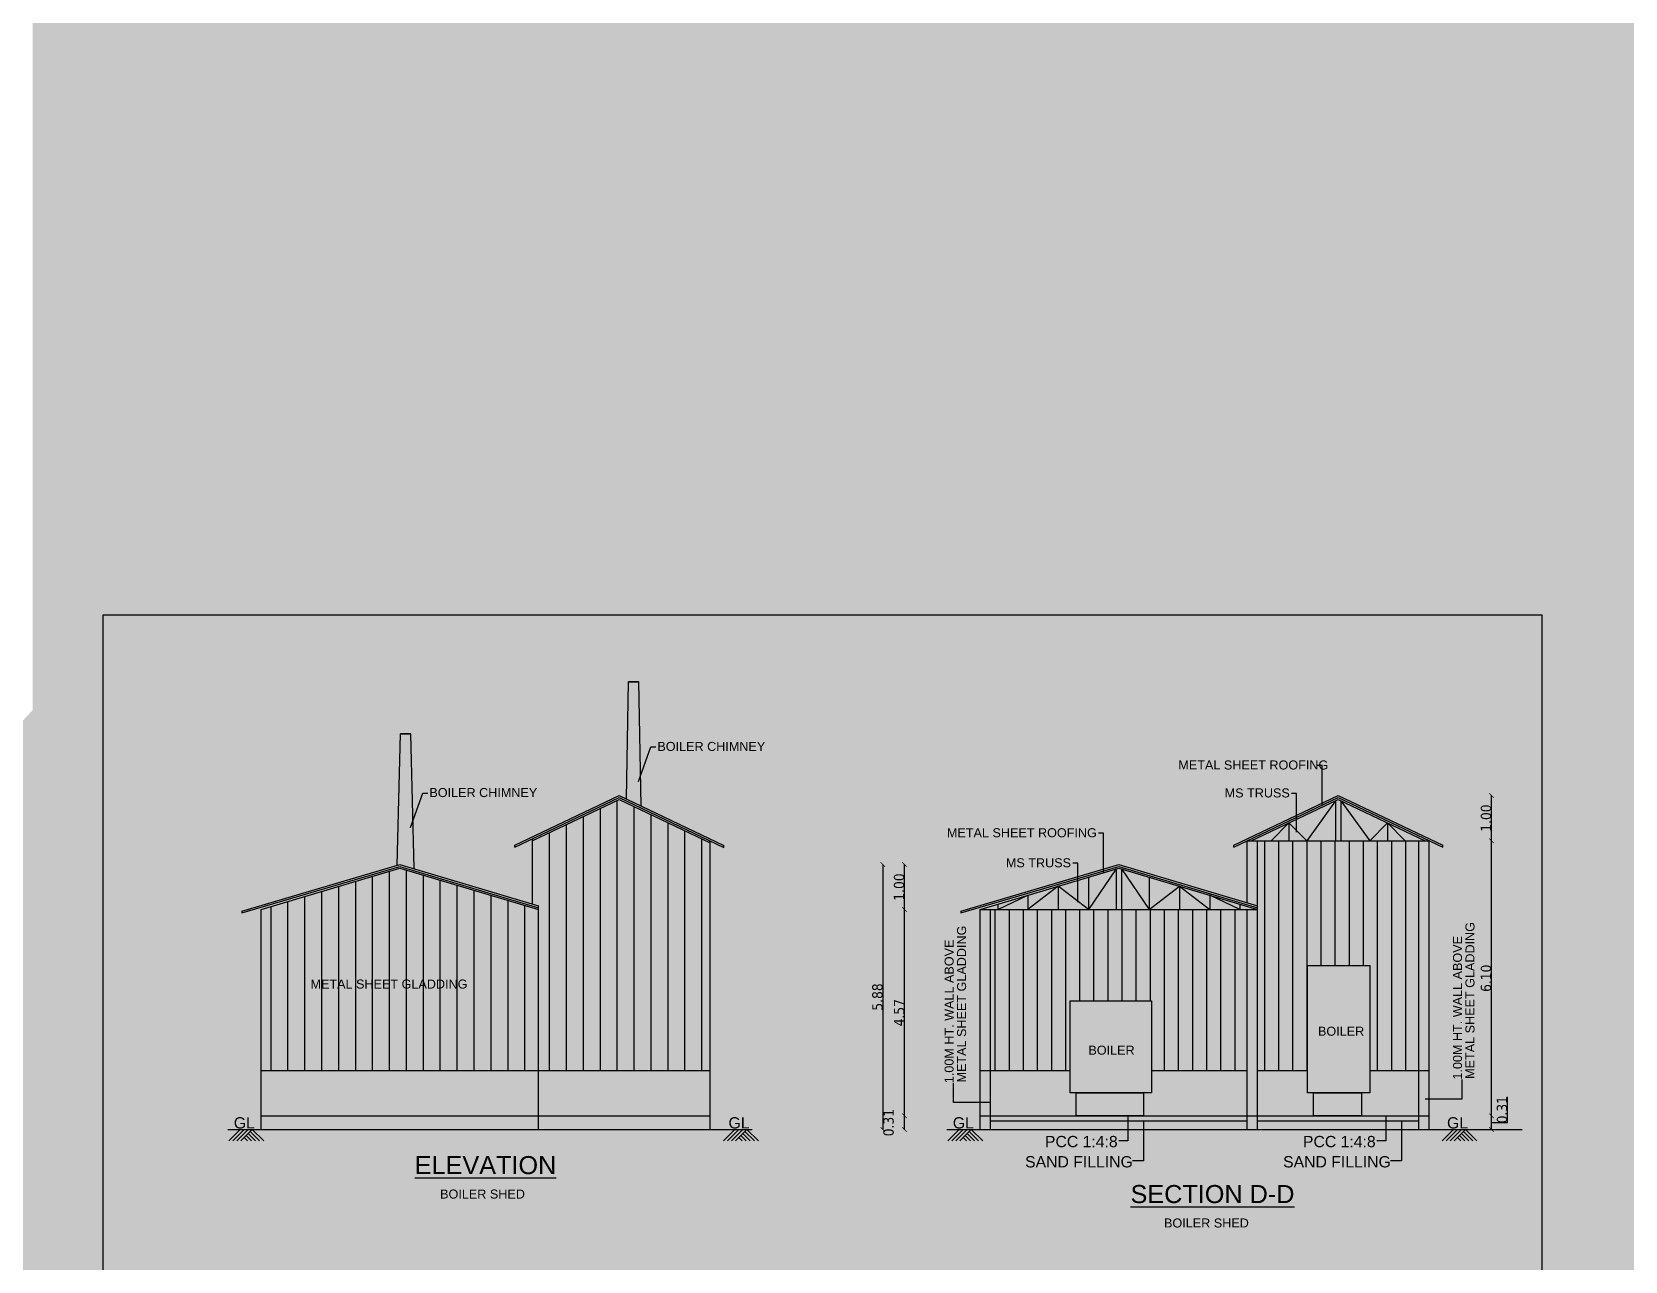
# Model space of a CAD drawing. Header units: metres. Extents: x 0 to 11269, y -5244 to -4054.
# Drawn here: x 10198.29 to 10233.59, y -4837.67 to -4810.43 of the extents above; entities that cross this region are included whole.
import ezdxf

# ---------------------------------------------------------------- set-up
doc = ezdxf.new("R2010")
doc.units = ezdxf.units.M
doc.header["$MEASUREMENT"] = 0
doc.header["$PDMODE"] = 2
doc.linetypes.add('HIDDEN', pattern=[0.375, 0.25, -0.125])
for name, color, linetype in [('2CON', 5, 'Continuous'), ('3CON', 3, 'Continuous'), ('BOUNDARY', 6, 'Continuous'), ('DIM', 3, 'Continuous'), ('TEX', 2, 'Continuous')]:
    doc.layers.add(name, color=color, linetype=linetype)
doc.styles.get("Standard").update_dxf_attribs({"font": 'arial.ttf'})
doc.styles.add('STYLE1', font='tahoma.ttf', dxfattribs={"height": 0.23})
doc.styles.add('SUBBU3', font='swissl.ttf', dxfattribs={"width": 0.8})
doc.dimstyles.new('300', dxfattribs={"dimscale": 0.1, "dimtxt": 500, "dimasz": 2000, "dimexe": 400, "dimexo": 1500, "dimgap": 0, "dimtad": 1, "dimlfac": 0.001, "dimzin": 0, "dimdsep": 46, "dimtxsty": 'Standard', "dimcen": 800, "dimse1": 1, "dimse2": 1, "dimclrd": 1, "dimclre": 5, "dimclrt": 3, "dimadec": 0, "dimazin": 0, "dimtfac": 1, "dimtix": 1, "dimtofl": 0, "dimtmove": 1, "dimatfit": 3, "dimfxl": 0, "dimtolj": 1, "dimtzin": 0, "dimarcsym": 0})
doc.dimstyles.new('FLOOR PLAN', dxfattribs={"dimtxt": 0.4, "dimasz": 0.1, "dimexe": 0.18, "dimexo": 0.0625, "dimgap": 0, "dimtad": 1, "dimzin": 0, "dimdsep": 46, "dimtxsty": 'Standard', "dimblk": 'ARCHTICK', "dimcen": 0.09, "dimse1": 1, "dimse2": 1, "dimclrd": 254, "dimclrt": 3, "dimadec": 0, "dimazin": 0, "dimtfac": 1, "dimtix": 1, "dimtofl": 0, "dimtmove": 1, "dimatfit": 0, "dimfxl": 0, "dimtolj": 1, "dimtzin": 0, "dimlwd": -1, "dimarcsym": 0})
doc.dimstyles.new('GG', dxfattribs={"dimscale": 0.1, "dimtxt": 2000, "dimasz": 2000, "dimexe": 400, "dimexo": 1500, "dimgap": 0.08, "dimtad": 1, "dimlfac": 0.001, "dimzin": 0, "dimdsep": 46, "dimtxsty": 'Standard', "dimcen": 800, "dimse1": 1, "dimse2": 1, "dimclrd": 1, "dimclre": 5, "dimclrt": 3, "dimadec": 0, "dimazin": 0, "dimtfac": 1, "dimtix": 1, "dimtofl": 0, "dimtmove": 0, "dimatfit": 3, "dimfxl": 0, "dimtolj": 1, "dimtzin": 0, "dimarcsym": 0})

# ---------------------------------------------------------------- blocks, each defined once
blk = doc.blocks.new('_ArchTick')
at = {"color": 0, "lineweight": 0, "const_width": 0.15}
blk.add_lwpolyline([(-0.5, -0.5), (0.5, 0.5)], dxfattribs=at)
blk = doc.blocks.new('*D98')
at = {"layer": 'DEFPOINTS', "color": 0, "linetype": 'ByBlock', "ltscale": 100}
for p in [(10217.625, -4834.449), (10219.854, -4834.449), (10219.854, -4834.754)]:
    blk.add_point(p, dxfattribs=at)
at = {"layer": 'DIM', "color": 254, "linetype": 'HIDDEN', "ltscale": 100}
blk.add_line((10217.625, -4834.754), (10217.625, -4834.449), dxfattribs=at)
at = {"layer": 'DIM', "color": 254, "linetype": 'ByBlock', "ltscale": 100, "xscale": 0.1, "yscale": 0.1, "zscale": 0.1}
for p, rotation in [((10217.625, -4834.449), 90), ((10217.625, -4834.754), 270)]:
    blk.add_blockref('_ArchTick', p, dxfattribs=dict(at, rotation=rotation))
at = {"layer": 'DIM', "color": 3, "linetype": 'ByBlock', "ltscale": 100, "insert": (10217.272, -4834.601), "char_height": 0.23, "attachment_point": 5, "rotation": 90, "style": 'STYLE1'}
blk.add_mtext('\\A1;0.31', dxfattribs=at)
blk = doc.blocks.new('*D99')
at = {"layer": 'DEFPOINTS', "color": 0, "linetype": 'ByBlock', "ltscale": 100}
for p in [(10217.625, -4829.879), (10219.298, -4829.879), (10219.854, -4834.449)]:
    blk.add_point(p, dxfattribs=at)
at = {"layer": 'DIM', "color": 254, "linetype": 'HIDDEN', "ltscale": 100}
blk.add_line((10217.625, -4834.449), (10217.625, -4829.879), dxfattribs=at)
at = {"layer": 'DIM', "color": 254, "linetype": 'ByBlock', "ltscale": 100, "xscale": 0.1, "yscale": 0.1, "zscale": 0.1}
for p, rotation in [((10217.625, -4829.879), 90), ((10217.625, -4834.449), 270)]:
    blk.add_blockref('_ArchTick', p, dxfattribs=dict(at, rotation=rotation))
at = {"layer": 'DIM', "color": 3, "linetype": 'ByBlock', "ltscale": 100, "insert": (10217.507, -4832.164), "char_height": 0.23, "attachment_point": 5, "rotation": 90, "style": 'STYLE1'}
blk.add_mtext('\\A1;4.57', dxfattribs=at)
blk = doc.blocks.new('*D100')
at = {"layer": 'DEFPOINTS', "color": 0, "linetype": 'ByBlock', "ltscale": 100}
for p in [(10217.625, -4828.879), (10222.373, -4828.879), (10219.298, -4829.879)]:
    blk.add_point(p, dxfattribs=at)
at = {"layer": 'DIM', "color": 254, "linetype": 'HIDDEN', "ltscale": 100}
blk.add_line((10217.625, -4829.879), (10217.625, -4828.879), dxfattribs=at)
at = {"layer": 'DIM', "color": 254, "linetype": 'ByBlock', "ltscale": 100, "xscale": 0.1, "yscale": 0.1, "zscale": 0.1}
for p, rotation in [((10217.625, -4828.879), 90), ((10217.625, -4829.879), 270)]:
    blk.add_blockref('_ArchTick', p, dxfattribs=dict(at, rotation=rotation))
at = {"layer": 'DIM', "color": 3, "linetype": 'ByBlock', "ltscale": 100, "insert": (10217.505, -4829.379), "char_height": 0.23, "attachment_point": 5, "rotation": 90, "style": 'STYLE1'}
blk.add_mtext('\\A1;1.00', dxfattribs=at)
blk = doc.blocks.new('*D101')
at = {"layer": 'DEFPOINTS', "color": 0, "linetype": 'ByBlock', "ltscale": 100}
for p in [(10222.373, -4828.879), (10217.146, -4834.754), (10222.373, -4834.754)]:
    blk.add_point(p, dxfattribs=at)
at = {"layer": 'DIM', "color": 254, "linetype": 'HIDDEN', "ltscale": 100}
blk.add_line((10217.146, -4828.879), (10217.146, -4834.754), dxfattribs=at)
at = {"layer": 'DIM', "color": 254, "linetype": 'ByBlock', "ltscale": 100, "xscale": 0.1, "yscale": 0.1, "zscale": 0.1}
for p, rotation in [((10217.146, -4828.879), 90), ((10217.146, -4834.754), 270)]:
    blk.add_blockref('_ArchTick', p, dxfattribs=dict(at, rotation=rotation))
at = {"layer": 'DIM', "color": 3, "linetype": 'ByBlock', "ltscale": 100, "insert": (10217.026, -4831.816), "char_height": 0.23, "attachment_point": 5, "rotation": 90, "style": 'STYLE1'}
blk.add_mtext('\\A1;5.88', dxfattribs=at)
blk = doc.blocks.new('*D102')
at = {"layer": 'DEFPOINTS', "color": 0, "linetype": 'ByBlock', "ltscale": 100}
for p in [(10229.248, -4834.449), (10230.628, -4834.449), (10229.248, -4834.754)]:
    blk.add_point(p, dxfattribs=at)
at = {"layer": 'DIM', "color": 254, "linetype": 'HIDDEN', "ltscale": 100}
for p, q in [((10230.983, -4834.601), (10230.983, -4834.026)), ((10230.628, -4834.754), (10230.628, -4834.449)), ((10230.628, -4834.601), (10230.983, -4834.601))]:
    blk.add_line(p, q, dxfattribs=at)
at = {"layer": 'DIM', "color": 254, "linetype": 'ByBlock', "ltscale": 100, "xscale": 0.1, "yscale": 0.1, "zscale": 0.1}
for p, rotation in [((10230.628, -4834.449), 90), ((10230.628, -4834.754), 270)]:
    blk.add_blockref('_ArchTick', p, dxfattribs=dict(at, rotation=rotation))
at = {"layer": 'DIM', "color": 3, "linetype": 'ByBlock', "ltscale": 100, "insert": (10230.863, -4834.314), "char_height": 0.23, "attachment_point": 5, "rotation": 90, "style": 'STYLE1'}
blk.add_mtext('\\A1;0.31', dxfattribs=at)
blk = doc.blocks.new('*D103')
at = {"layer": 'DEFPOINTS', "color": 0, "linetype": 'ByBlock', "ltscale": 100}
for p in [(10229.248, -4828.353), (10230.628, -4828.353), (10229.248, -4834.449)]:
    blk.add_point(p, dxfattribs=at)
at = {"layer": 'DIM', "color": 254, "linetype": 'HIDDEN', "ltscale": 100}
blk.add_line((10230.628, -4834.449), (10230.628, -4828.353), dxfattribs=at)
at = {"layer": 'DIM', "color": 254, "linetype": 'ByBlock', "ltscale": 100, "xscale": 0.1, "yscale": 0.1, "zscale": 0.1}
for p, rotation in [((10230.628, -4828.353), 90), ((10230.628, -4834.449), 270)]:
    blk.add_blockref('_ArchTick', p, dxfattribs=dict(at, rotation=rotation))
at = {"layer": 'DIM', "color": 3, "linetype": 'ByBlock', "ltscale": 100, "insert": (10230.508, -4831.401), "char_height": 0.23, "attachment_point": 5, "rotation": 90, "style": 'STYLE1'}
blk.add_mtext('\\A1;6.10', dxfattribs=at)
blk = doc.blocks.new('*D104')
at = {"layer": 'DEFPOINTS', "color": 0, "linetype": 'ByBlock', "ltscale": 100}
for p in [(10227.233, -4827.349), (10230.628, -4827.349), (10229.248, -4828.353)]:
    blk.add_point(p, dxfattribs=at)
at = {"layer": 'DIM', "color": 254, "linetype": 'HIDDEN', "ltscale": 100}
blk.add_line((10230.628, -4828.353), (10230.628, -4827.349), dxfattribs=at)
at = {"layer": 'DIM', "color": 254, "linetype": 'ByBlock', "ltscale": 100, "xscale": 0.1, "yscale": 0.1, "zscale": 0.1}
for p, rotation in [((10230.628, -4827.349), 90), ((10230.628, -4828.353), 270)]:
    blk.add_blockref('_ArchTick', p, dxfattribs=dict(at, rotation=rotation))
at = {"layer": 'DIM', "color": 3, "linetype": 'ByBlock', "ltscale": 100, "insert": (10230.508, -4827.851), "char_height": 0.23, "attachment_point": 5, "rotation": 90, "style": 'STYLE1'}
blk.add_mtext('\\A1;1.00', dxfattribs=at)

msp = doc.modelspace()

# ---------------------------------------------------------------- hatches: boundary and pattern name
at = {"layer": 'DIM', "linetype": 'ByBlock', "ltscale": 100}
h = msp.add_hatch(dxfattribs=at)
h.set_pattern_fill('ANSI31', color=4, scale=3, angle=225, style=0)
h.set_pattern_definition([(270, (3765.01085, 248.69136), (0.375, -1e-16), [])])
h.paths.add_polyline_path([(10213.31837, -4833.44882), (10213.31837, -4828.39626), (10211.30337, -4827.43813), (10209.37835, -4828.35348), (10209.37835, -4829.75415), (10209.51837, -4829.79591), (10209.51837, -4833.44882)])
h = msp.add_hatch(dxfattribs=at)
h.set_pattern_fill('ANSI31', color=4, scale=2.5, angle=225, style=0)
h.set_pattern_definition([(270, (3761.8545, 248.69136), (0.3125, -1e-16), [])])
h.paths.add_polyline_path([(10227.93227, -4831.1205), (10227.93227, -4833.44882), (10229.01754, -4833.44882), (10229.01754, -4828.35348), (10225.44754, -4828.35348), (10225.44754, -4833.44882), (10226.54953, -4833.44882), (10226.54953, -4831.1205)])
h = msp.add_hatch(dxfattribs=at)
h.set_pattern_fill('ANSI31', color=4, scale=3, angle=225, style=0)
h.set_pattern_definition([(270, (4310.09037, 254.07477), (0.375, -1e-16), [])])
h.paths.add_polyline_path([(10209.51837, -4833.44882), (10209.51837, -4829.87882), (10206.44337, -4828.9623), (10203.36837, -4829.87882), (10203.36837, -4833.44882)])
h.paths.add_polyline_path([(10204.41285, -4831.68407), (10207.99389, -4831.68407), (10207.99389, -4831.37384), (10204.41285, -4831.37384)], flags=24)
h = msp.add_hatch(dxfattribs=at)
h.set_pattern_fill('ANSI31', color=4, scale=2.5, angle=225, style=0)
h.set_pattern_definition([(270, (3762.1345, 248.69136), (0.3125, -1e-16), [])])
h.paths.add_polyline_path([(10219.52754, -4829.87882), (10219.52754, -4833.44882), (10221.29754, -4833.44882), (10221.29754, -4831.90432), (10223.09754, -4831.90432), (10223.09754, -4833.44882), (10225.21754, -4833.44882), (10225.21754, -4829.87882)])

# ---------------------------------------------------------------- linework, layer by layer
at = {"linetype": 'ByBlock'}
msp.add_lwpolyline([(10199.86606, -4855.63451), (10231.74828, -4855.63451), (10231.74828, -4823.35195), (10199.86606, -4823.35195)], close=True, dxfattribs=at)
at = {"layer": '2CON'}
for p, q in [((10202.65586, -4835.00583), (10202.90787, -4834.75382)), ((10202.74496, -4835.00583), (10202.99697, -4834.75382)), ((10202.83406, -4835.00583), (10203.08607, -4834.75382)), ((10202.92316, -4835.00583), (10203.17517, -4834.75382)), ((10203.07078, -4835.00583), (10202.99697, -4834.93202)), ((10203.15988, -4835.00583), (10203.04152, -4834.88747)), ((10203.24898, -4835.00583), (10203.08607, -4834.84292)), ((10203.33808, -4835.00583), (10203.13062, -4834.79837)), ((10203.42718, -4835.00583), (10203.17517, -4834.75382)), ((10213.61539, -4835.00583), (10213.8674, -4834.75382)), ((10213.70449, -4835.00583), (10213.9565, -4834.75382)), ((10213.79359, -4835.00583), (10214.0456, -4834.75382)), ((10213.88269, -4835.00583), (10214.1347, -4834.75382)), ((10214.03031, -4835.00583), (10213.9565, -4834.93202)), ((10214.11941, -4835.00583), (10214.00105, -4834.88747)), ((10214.20851, -4835.00583), (10214.0456, -4834.84292)), ((10214.29761, -4835.00583), (10214.09015, -4834.79837)), ((10214.38671, -4835.00583), (10214.1347, -4834.75382)), ((10218.58503, -4835.00583), (10218.83704, -4834.75382)), ((10218.67413, -4835.00583), (10218.92614, -4834.75382)), ((10218.76323, -4835.00583), (10219.01524, -4834.75382)), ((10218.85233, -4835.00583), (10219.10434, -4834.75382)), ((10218.99995, -4835.00583), (10218.92614, -4834.93202)), ((10219.08905, -4835.00583), (10218.97069, -4834.88747)), ((10219.17815, -4835.00583), (10219.01524, -4834.84292)), ((10219.26725, -4835.00583), (10219.05979, -4834.79837)), ((10219.35635, -4835.00583), (10219.10434, -4834.75382)), ((10229.53397, -4835.00583), (10229.78599, -4834.75382)), ((10229.62307, -4835.00583), (10229.87509, -4834.75382)), ((10229.71217, -4835.00583), (10229.96419, -4834.75382)), ((10229.80127, -4835.00583), (10230.05329, -4834.75382)), ((10229.9489, -4835.00583), (10229.87509, -4834.93202)), ((10230.038, -4835.00583), (10229.91964, -4834.88747)), ((10230.1271, -4835.00583), (10229.96419, -4834.84292)), ((10230.2162, -4835.00583), (10230.00874, -4834.79837)), ((10230.3053, -4835.00583), (10230.05329, -4834.75382))]:
    msp.add_line(p, q, dxfattribs=at)
at = {"layer": 'DIM', "color": 4, "linetype": 'ByBlock', "ltscale": 100}
for p, q in [((10211.46226, -4827.42493), (10211.50964, -4824.83235)), ((10211.50964, -4824.83235), (10211.73664, -4824.83235)), ((10211.73664, -4824.83235), (10211.50964, -4824.83235)), ((10211.78764, -4827.58079), (10211.73664, -4824.83235)), ((10206.38441, -4828.89494), (10206.45866, -4825.98305)), ((10206.45866, -4825.98305), (10206.68566, -4825.98305)), ((10206.68566, -4825.98305), (10206.45866, -4825.98305)), ((10206.76235, -4828.96602), (10206.68566, -4825.98305)), ((10208.98837, -4828.45078), (10211.30337, -4827.34882)), ((10208.98837, -4828.49544), (10211.30337, -4827.39348)), ((10209.37835, -4828.35348), (10211.30337, -4827.43813)), ((10211.30337, -4827.34882), (10213.61837, -4828.45771)), ((10211.30337, -4827.39348), (10213.61837, -4828.50236)), ((10211.30337, -4827.43813), (10213.31837, -4828.39626)), ((10224.91754, -4828.45078), (10227.23254, -4827.34882)), ((10224.91754, -4828.49544), (10227.23254, -4827.39348)), ((10225.30752, -4828.35348), (10227.23254, -4827.43813)), ((10227.17204, -4827.46816), (10226.5348, -4828.35348)), ((10227.17204, -4827.46816), (10227.17204, -4828.35348)), ((10227.23254, -4827.34882), (10229.54754, -4828.45153)), ((10227.23254, -4827.39348), (10229.54754, -4828.49618)), ((10227.23254, -4827.43813), (10229.15756, -4828.35348)), ((10227.29304, -4827.46816), (10227.29304, -4828.35348)), ((10227.29304, -4827.46816), (10227.93027, -4828.35348)), ((10225.74941, -4828.35348), (10226.14211, -4827.95663)), ((10226.5348, -4828.35348), (10226.14211, -4827.95663)), ((10226.14211, -4827.95663), (10226.14211, -4828.35348)), ((10227.93027, -4828.35348), (10228.32297, -4827.95663)), ((10228.71567, -4828.35348), (10228.32297, -4827.95663)), ((10228.32297, -4827.95663), (10228.32297, -4828.35348)), ((10209.37835, -4828.3098), (10209.37835, -4829.75763)), ((10208.98837, -4828.49544), (10208.98837, -4828.45078)), ((10213.31837, -4834.75382), (10213.31837, -4828.35866)), ((10213.61837, -4828.49618), (10213.61837, -4828.45153)), ((10224.91754, -4828.49544), (10224.91754, -4828.45078)), ((10225.21754, -4829.72731), (10225.21754, -4828.35348)), ((10225.21754, -4828.35348), (10229.24754, -4828.35348)), ((10225.44754, -4834.75382), (10225.44754, -4828.35348)), ((10229.01754, -4834.75382), (10229.01754, -4828.35348)), ((10229.24754, -4834.75382), (10229.24754, -4828.35348)), ((10229.54754, -4828.49618), (10229.54754, -4828.45153)), ((10202.94087, -4829.91277), (10206.44337, -4828.87882)), ((10202.94087, -4829.95419), (10206.44337, -4828.92056)), ((10203.36837, -4829.87882), (10206.44337, -4828.9623)), ((10206.44337, -4828.87882), (10209.51837, -4829.79591)), ((10206.44337, -4828.92056), (10209.51837, -4829.83737)), ((10206.44337, -4828.9623), (10209.51837, -4829.87882)), ((10218.87004, -4829.91277), (10222.37254, -4828.87882)), ((10218.87004, -4829.95419), (10222.37254, -4828.92056)), ((10219.29754, -4829.87882), (10222.37254, -4828.9623)), ((10222.31204, -4828.97883), (10221.70154, -4829.87882)), ((10222.31204, -4828.97883), (10222.31204, -4829.87882)), ((10222.37254, -4828.87882), (10225.44754, -4829.79591)), ((10222.37254, -4828.92056), (10225.44754, -4829.83737)), ((10222.37254, -4828.9623), (10225.44754, -4829.87882)), ((10222.43304, -4828.97883), (10222.43304, -4829.87882)), ((10222.43304, -4828.97883), (10223.04354, -4829.87882)), ((10221.03054, -4829.36229), (10220.35954, -4829.87882)), ((10221.03054, -4829.36229), (10221.03054, -4829.87882)), ((10221.70154, -4829.87882), (10221.03054, -4829.36229)), ((10221.70154, -4829.1623), (10221.70154, -4829.87882)), ((10223.04354, -4829.1623), (10223.04354, -4829.87882)), ((10223.04354, -4829.87882), (10223.71454, -4829.36229)), ((10223.71454, -4829.36229), (10223.71454, -4829.87882)), ((10223.71454, -4829.36229), (10224.38554, -4829.87882)), ((10219.68854, -4829.87882), (10220.35954, -4829.56229)), ((10220.35954, -4829.56229), (10220.35954, -4829.87882)), ((10224.38554, -4829.56229), (10224.38554, -4829.87882)), ((10225.05654, -4829.87882), (10224.38554, -4829.56229)), ((10202.94087, -4829.91277), (10202.94087, -4829.95419)), ((10203.36837, -4834.75382), (10203.36837, -4829.87882)), ((10209.51837, -4834.75382), (10209.51837, -4829.79591)), ((10218.87004, -4829.91277), (10218.87004, -4829.95419)), ((10219.29754, -4834.75382), (10219.29754, -4829.87882)), ((10219.29754, -4829.87882), (10225.44754, -4829.87882)), ((10219.52754, -4834.75382), (10219.52754, -4829.87882)), ((10219.68854, -4829.76228), (10219.68854, -4829.87882)), ((10225.05654, -4829.76228), (10225.05654, -4829.87882)), ((10225.21754, -4834.75382), (10225.21754, -4829.87882)), ((10203.36837, -4833.44882), (10213.31837, -4833.44882)), ((10219.29754, -4833.44882), (10221.29754, -4833.44882)), ((10223.09754, -4833.44882), (10225.21754, -4833.44882)), ((10225.44754, -4833.44882), (10226.54953, -4833.44882)), ((10227.93227, -4833.44882), (10229.24754, -4833.44882)), ((10203.36837, -4834.44882), (10213.31837, -4834.44882)), ((10219.29754, -4834.44882), (10229.24754, -4834.44882)), ((10219.52754, -4834.56332), (10225.21754, -4834.56332)), ((10225.44754, -4834.56332), (10229.01754, -4834.56332)), ((10202.63387, -4834.75382), (10214.2469, -4834.75382)), ((10218.56304, -4834.75382), (10231.31028, -4834.75382))]:
    msp.add_line(p, q, dxfattribs=at)
for points in [[(10226.54953, -4831.1205), (10227.93227, -4831.1205), (10227.93227, -4833.93832), (10226.54953, -4833.93832)], [(10221.29754, -4831.90432), (10223.09754, -4831.90432), (10223.09754, -4833.93832), (10221.29754, -4833.93832)], [(10221.43004, -4833.93832), (10222.91754, -4833.93832), (10222.91754, -4834.44882), (10221.43004, -4834.44882)], [(10226.68203, -4833.93832), (10227.75227, -4833.93832), (10227.75227, -4834.44882), (10226.68203, -4834.44882)]]:
    msp.add_lwpolyline(points, close=True, dxfattribs=at)

# ---------------------------------------------------------------- texts
at = {"color": 2}
for p in [(10202.76515, -4834.73043), (10213.72468, -4834.73043), (10218.69433, -4834.73043), (10229.64327, -4834.73043)]:
    msp.add_text('GL', height=0.25, dxfattribs=at).set_placement(p)
at = {"layer": '2CON', "color": 3, "linetype": 'Continuous'}
for s, p in [('BOILER CHIMNEY', (10212.14919, -4826.36278)), ('METAL SHEET ROOFING', (10223.69116, -4826.77408)), ('BOILER CHIMNEY', (10207.09821, -4827.38557)), ('MS TRUSS', (10224.71724, -4827.3934)), ('METAL SHEET ROOFING', (10218.56366, -4828.27582)), ('MS TRUSS', (10219.86974, -4828.94132)), ('METAL SHEET GLADDING', (10204.46456, -4831.62895)), ('BOILER', (10226.78455, -4832.67468)), ('BOILER', (10221.69804, -4833.09432))]:
    msp.add_text(s, height=0.2, dxfattribs=at).set_placement(p)
for s, p in [('METAL SHEET GLADDING', (10218.98854, -4833.71139)), ('METAL SHEET GLADDING', (10230.25164, -4833.63141)), ('1.00M HT. WALL ABOVE ', (10218.71254, -4833.72639)), ('1.00M HT. WALL ABOVE ', (10229.97564, -4833.64641))]:
    msp.add_text(s, height=0.2, rotation=90, dxfattribs=at).set_placement(p)
at = {"layer": '3CON', "lineweight": 30}
for s, p in [('PCC 1:4:8', (10220.73585, -4835.14498)), ('PCC 1:4:8', (10226.4517, -4835.14498)), ('SAND FILLING', (10220.29551, -4835.5931)), ('SAND FILLING', (10226.01137, -4835.5931))]:
    msp.add_text(s, height=0.25, dxfattribs=at).set_placement(p)
at = {"layer": '3CON'}
for p in [(10207.33623, -4836.28305), (10223.37408, -4836.92445)]:
    msp.add_text('BOILER SHED', height=0.2, dxfattribs=at).set_placement(p)
at = {"layer": 'TEX', "style": 'SUBBU3'}
for s, p in [('%%UELEVATION', (10206.77409, -4835.74192)), ('%%USECTION D-D', (10222.63193, -4836.38332))]:
    msp.add_text(s, height=0.4, dxfattribs=at).set_placement(p)

# ---------------------------------------------------------------- dimensions: what is measured, and where the dimension line sits
at = {"layer": 'DIM', "color": 7, "linetype": 'ByBlock', "ltscale": 100}
for base, p1, p2, picture, middle in [((10230.62772, -4827.34882), (10229.24754, -4828.35348), (10227.23254, -4827.34882), '*D104', (10230.508, -4827.85115)), ((10230.62772, -4828.35348), (10229.24754, -4834.44882), (10229.24754, -4828.35348), '*D103', (10230.508, -4831.40115))]:
    dim = msp.add_linear_dim(base=base, p1=p1, p2=p2, angle=90, dimstyle='FLOOR PLAN', override={"dimtxsty": 'STYLE1'}, dxfattribs=at)
    dim.commit()
    dim.dimension.update_dxf_attribs({"geometry": picture, "text_midpoint": middle})
at = {"layer": 'DIM', "color": 4, "linetype": 'ByBlock', "ltscale": 100}
for base, p1, p2, picture, middle in [((10217.1460386593, -4834.7538216272), (10222.3725386593, -4828.8788216272), (10222.3725386593, -4834.7538216272), '*D101', (10217.0257868125, -4831.8163216272)), ((10217.62454, -4828.87882), (10219.29754, -4829.87882), (10222.37254, -4828.87882), '*D100', (10217.50483, -4829.37882)), ((10217.62454, -4829.87882), (10219.85354, -4834.44882), (10219.29754, -4829.87882), '*D99', (10217.50714, -4832.16382))]:
    dim = msp.add_linear_dim(base=base, p1=p1, p2=p2, angle=90, dimstyle='FLOOR PLAN', override={"dimtxsty": 'STYLE1'}, dxfattribs=at)
    dim.commit()
    dim.dimension.update_dxf_attribs({"geometry": picture, "text_midpoint": middle})
at = {"layer": 'DIM', "color": 7, "linetype": 'ByBlock', "ltscale": 100}
for base, p1, p2, picture, middle in [((10217.6245386593, -4834.4488216272), (10219.8535386593, -4834.7538216272), (10219.8535386593, -4834.4488216272), '*D98', (10217.3922633381, -4834.6013216272)), ((10230.6277160312, -4834.4488216272), (10229.2475386593, -4834.7538216272), (10229.2475386593, -4834.4488216272), '*D102', (10230.9827552251, -4834.6013216272))]:
    dim = msp.add_linear_dim(base=base, p1=p1, p2=p2, angle=90, dimstyle='FLOOR PLAN', override={"dimtxsty": 'STYLE1'}, dxfattribs=at)
    dim.commit()
    dim.dimension.update_dxf_attribs({"geometry": picture, "text_midpoint": middle, "dimtype": 160})

# ---------------------------------------------------------------- leaders
at = {"layer": 'BOUNDARY', "color": 4, "ltscale": 30}
for points in [[(10171.60561, -4831.62672), (10171.60561, -4832.09327), (10171.40796, -4832.09327)], [(10171.95061, -4831.80963), (10171.95061, -4832.44293), (10171.70806, -4832.44293)], [(10222.57304, -4834.45386), (10222.57304, -4835.00678), (10222.37539, -4835.00678)], [(10222.91804, -4834.56332), (10222.91804, -4835.44833), (10222.67548, -4835.44833)], [(10228.28889, -4834.45386), (10228.28889, -4835.00678), (10228.09124, -4835.00678)], [(10228.63389, -4834.56332), (10228.63389, -4835.44833), (10228.39133, -4835.44833)]]:
    msp.add_leader(points, dimstyle='GG', override={"dimgap": 0.04, "dimtad": 0}, dxfattribs=at)
at = {"layer": 'DIM', "color": 4, "linetype": 'ByBlock', "ltscale": 100}
for points in [[(10226.87817, -4827.54701), (10226.87817, -4826.68458), (10226.77054, -4826.68458)], [(10226.30867, -4828.16632), (10226.30867, -4827.3039), (10226.20104, -4827.3039)], [(10211.72814, -4827.0372), (10212.00756, -4826.27328), (10212.11519, -4826.27328)], [(10222.03067, -4829.04875), (10222.03067, -4828.18632), (10221.92304, -4828.18632)], [(10206.67716, -4828.05999), (10206.95657, -4827.29607), (10207.06421, -4827.29607)], [(10221.46117, -4829.71425), (10221.46117, -4828.85182), (10221.35354, -4828.85182)], [(10243.36508, -4834.53697), (10243.36508, -4833.93025), (10243.178, -4833.93025)], [(10238.737, -4837.25465), (10238.40361, -4836.58757), (10238.2987, -4836.58757)], [(10175.90571, -4825.28192), (10176.46423, -4824.51971), (10176.72322, -4824.51971)], [(10316.131, -4839.09837), (10315.79761, -4838.4313), (10315.6927, -4838.4313)], [(10176.38071, -4825.44703), (10176.80702, -4824.9395), (10176.91818, -4824.9395)], [(10273.44292, -4845.25866), (10273.10953, -4844.59159), (10273.00462, -4844.59159)], [(10190.10033, -4842.75475), (10190.63221, -4842.02887), (10190.8912, -4842.02887)], [(10190.79033, -4842.9229), (10191.12914, -4842.49859), (10191.2403, -4842.49859)], [(10182.8986, -4841.86674), (10183.35226, -4841.51916), (10183.50381, -4841.51916)], [(10253.9427, -4843.84336), (10253.48487, -4843.795), (10253.48487, -4843.549)], [(10427.37057, -4828.9002), (10426.99834, -4828.9002), (10426.99834, -4828.6542)], [(10219.52754, -4834.15489), (10218.71254, -4834.15489), (10218.71254, -4833.72639)], [(10229.16064, -4834.07491), (10229.97564, -4834.07491), (10229.97564, -4833.64641)], [(10398.31303, -4837.12847), (10397.39303, -4837.12847)], [(10117.54979, -4841.8005), (10118.46979, -4841.8005)], [(10399.97803, -4843.90547), (10398.75803, -4843.90547)], [(10427.35107, -4846.85279), (10426.97884, -4846.85279), (10426.97884, -4846.60679)], [(10213.10059, -4847.28963), (10213.76159, -4847.28963), (10213.76159, -4847.08313)], [(10203.43685, -4849.42255), (10202.77585, -4849.42255), (10202.77585, -4849.21605)], [(10427.26757, -4864.41804), (10426.89534, -4864.41804), (10426.89534, -4864.17204)]]:
    msp.add_leader(points, dimstyle='300', override={"dimgap": 0.04, "dimtad": 0, "dimfxl": 0.1875}, dxfattribs=at)
at = {"layer": 'DIM', "color": 7, "linetype": 'ByBlock', "ltscale": 100}
for points in [[(10211.46091, -4840.68346), (10211.94671, -4840.68346), (10211.94671, -4840.21986)], [(10408.24223, -4859.06645), (10407.54303, -4859.06645)], [(10412.47567, -4864.57092), (10411.47918, -4864.57092)]]:
    msp.add_leader(points, dimstyle='300', override={"dimgap": 0.04, "dimtad": 0, "dimfxl": 0.1875}, dxfattribs=at)

doc.saveas('drawing.dxf')
